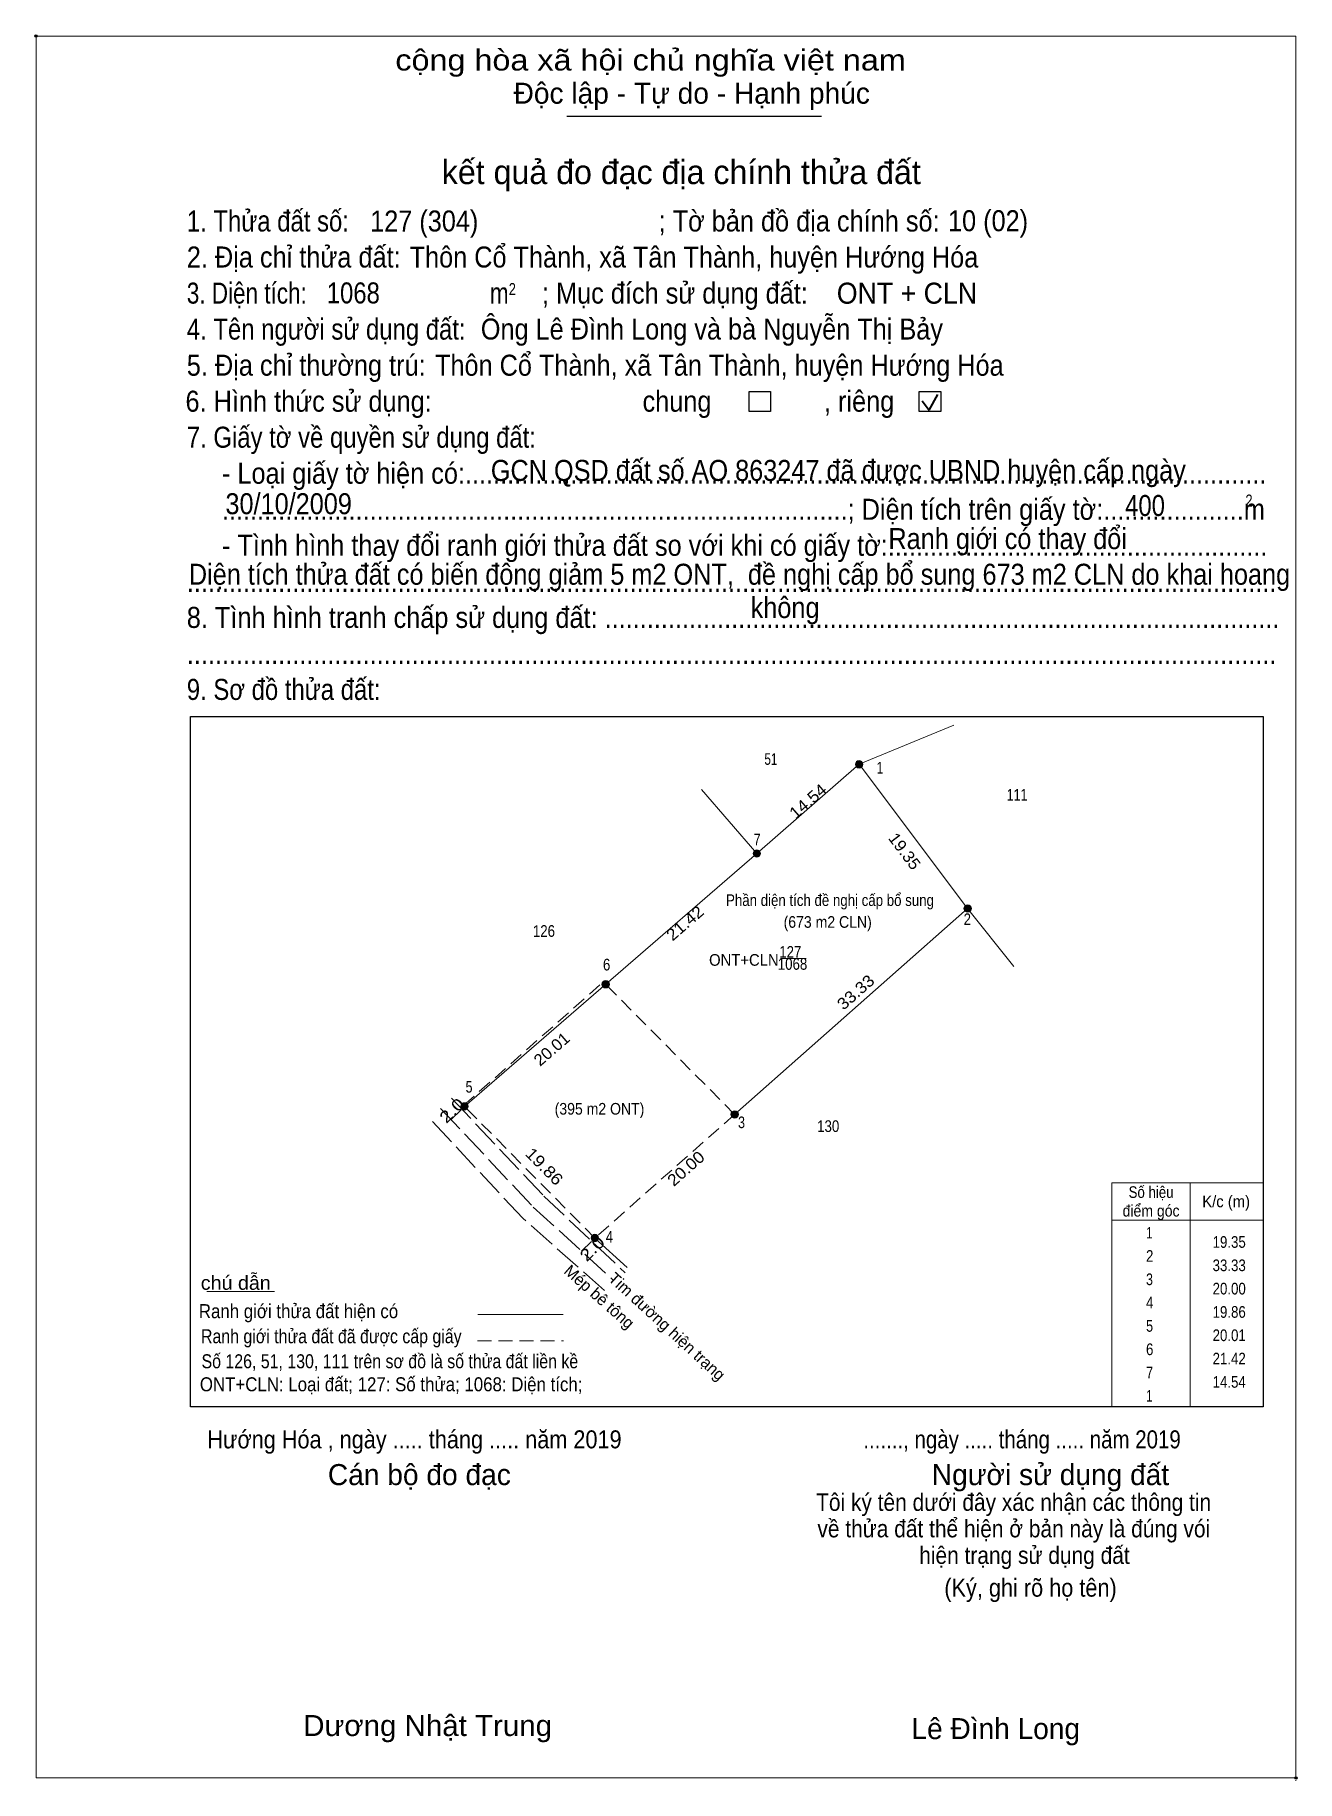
# Model space of a CAD drawing. Header units: metres. Extents: x 539703 to 540963, y 1835765 to 1836285.
# Drawn here: x 539702.8 to 539838, y 1836088.5 to 1836275.7 of the extents above.
import ezdxf
from ezdxf.enums import TextEntityAlignment as Align

# ---------------------------------------------------------------- set-up
doc = ezdxf.new("R2010")
doc.units = ezdxf.units.M
doc.header["$LTSCALE"] = 0.5
doc.header["$PDMODE"] = 32
doc.header["$PDSIZE"] = 0.25
doc.linetypes.add('LONG_DASHED', pattern=[7.5, 6, -1.5])
doc.linetypes.add('MEDIUM_DASHED', pattern=[4.5, 3, -1.5])
for name, color, linetype, lineweight in [('1', 7, 'MEDIUM_DASHED', 13), ('17', 7, 'Continuous', 13), ('2', 7, 'Continuous', 25), ('36', 7, 'Continuous', 13), ('6', 7, 'Continuous', 13), ('63', 7, 'Continuous', 13)]:
    doc.layers.add(name, color=color, linetype=linetype, lineweight=lineweight)
doc.layers.add('46', color=7, linetype='Continuous')

msp = doc.modelspace()

# ---------------------------------------------------------------- hatches: boundary and pattern name
at = {"layer": '63'}
for points in [[(539791.5, 1836197.53, 1), (539790.7, 1836197.53, 1)], [(539780.54, 1836187.97, 1), (539779.74, 1836187.97, 1)], [(539803.13, 1836182.07, 1), (539802.33, 1836182.07, 1)], [(539764.34, 1836173.95, 1), (539763.54, 1836173.95, 1)], [(539749.21, 1836160.85, 1), (539748.41, 1836160.85, 1)], [(539778.16, 1836159.99, 1), (539777.36, 1836159.99, 1)], [(539763.18, 1836146.74, 1), (539762.38, 1836146.74, 1)]]:
    msp.add_hatch(color=256, dxfattribs=at).paths.add_polyline_path(points)

# ---------------------------------------------------------------- linework, layer by layer
at = {"layer": '17'}
msp.add_line((539721.21, 1836140.99), (539728.45, 1836140.99), dxfattribs=at)
at = {"layer": '2'}
for p, q in [((539759.77, 1836267.03), (539787.07, 1836267.03)), ((539719.46, 1836202.64), (539834.39, 1836202.64)), ((539834.39, 1836202.64), (539834.39, 1836128.66))]:
    msp.add_line(p, q, dxfattribs=at)
at = {"layer": '2', "lineweight": 35}
for p, q in [((539797.85, 1836236.51), (539798.61, 1836235.51)), ((539798.61, 1836235.51), (539799.55, 1836237.19))]:
    msp.add_line(p, q, dxfattribs=at)
at = {"layer": '2', "lineweight": 13}
msp.add_lwpolyline([(539702.9, 1836275.6), (539837.91, 1836275.6), (539837.91, 1836088.86), (539702.9, 1836088.86)], close=True, dxfattribs=at)
at = {"layer": '2'}
for points in [[(539779.3, 1836237.51), (539781.62, 1836237.51), (539781.62, 1836235.35), (539779.3, 1836235.35)], [(539797.54, 1836237.51), (539799.86, 1836237.51), (539799.86, 1836235.35), (539797.54, 1836235.35)]]:
    msp.add_lwpolyline(points, close=True, dxfattribs=at)
msp.add_lwpolyline([(539834.39, 1836128.66), (539719.46, 1836128.66), (539719.46, 1836202.64)], dxfattribs=at)
for p in [(539702.9, 1836275.6), (539837.91, 1836088.86)]:
    msp.add_point(p, dxfattribs=at)
at = {"layer": '36'}
for p, q in [((539791.1, 1836197.53), (539801.25, 1836201.71)), ((539780.14, 1836187.97), (539791.1, 1836197.53)), ((539763.94, 1836173.95), (539780.14, 1836187.97)), ((539777.76, 1836159.99), (539802.73, 1836182.07)), ((539748.81, 1836160.85), (539763.94, 1836173.95)), ((539766.24, 1836143.58), (539762.78, 1836146.74))]:
    msp.add_line(p, q, dxfattribs=at)
at = {"layer": '36', "linetype": 'MEDIUM_DASHED'}
for p, q in [((539748.71, 1836160.95), (539763.69, 1836174.2)), ((539777.76, 1836159.99), (539763.69, 1836174.2)), ((539762.78, 1836146.74), (539748.71, 1836160.95)), ((539777.76, 1836159.99), (539762.78, 1836146.74))]:
    msp.add_line(p, q, dxfattribs=at)
at = {"layer": '36'}
msp.add_lwpolyline([(539791.1, 1836197.53), (539802.73, 1836182.07), (539807.68, 1836175.84)], dxfattribs=at)
at = {"layer": '36', "linetype": 'LONG_DASHED'}
for points in [[(539747.42, 1836161.72), (539757.31, 1836151.24), (539766.02, 1836143.02)], [(539763.82, 1836141.13), (539755.09, 1836148.83), (539744.92, 1836159.72)], [(539746.25, 1836160.64), (539756.18, 1836150.06), (539764.83, 1836142.16)]]:
    msp.add_lwpolyline(points, dxfattribs=at)
at = {"layer": '6'}
msp.add_line((539750.23, 1836138.53), (539759.37, 1836138.53), dxfattribs=at)
at = {"layer": '6', "linetype": 'MEDIUM_DASHED'}
msp.add_line((539750.22, 1836135.71), (539759.42, 1836135.71), dxfattribs=at)
at = {"layer": '63'}
for p, q in [((539774.2, 1836194.83), (539780.14, 1836187.97)), ((539782.68, 1836176.7), (539785.44, 1836176.7)), ((539826.59, 1836152.66), (539826.59, 1836128.66)), ((539826.59, 1836152.66), (539826.59, 1836128.66)), ((539818.19, 1836148.66), (539834.39, 1836148.66))]:
    msp.add_line(p, q, dxfattribs=at)
at = {"layer": '63', "linetype": 'MEDIUM_DASHED'}
for p, q in [((539747.38, 1836159.43), (539748.81, 1836160.85)), ((539761.35, 1836145.33), (539762.78, 1836146.74))]:
    msp.add_line(p, q, dxfattribs=at)
at = {"layer": '63'}
msp.add_lwpolyline([(539818.19, 1836152.66), (539834.39, 1836152.66), (539834.39, 1836128.66), (539818.19, 1836128.66)], close=True, dxfattribs=at)
for centre in [(539791.1, 1836197.53), (539780.14, 1836187.97), (539802.73, 1836182.07), (539763.94, 1836173.95), (539748.81, 1836160.85), (539777.76, 1836159.99), (539762.78, 1836146.74)]:
    msp.add_circle(centre, 0.4, dxfattribs=at)

# ---------------------------------------------------------------- texts
at = {"layer": '1'}
for s, width, p in [('127', 0.85, (539783.725, 1836176.79)), ('ONT+CLN', 0.95, (539778.75, 1836175.93)), ('1068', 0.85, (539783.965, 1836175.5)), ('(395 m2 ONT)', 0.9, (539763.28, 1836159.97))]:
    msp.add_text(s, height=1.25, dxfattribs=dict(at, width=width)).set_placement(p, align=Align.CENTER)
at = {"layer": '2'}
for s, height, width, p in [('cộng hòa xã hội chủ nghĩa việt nam', 2.253, 1.15, (539741.4, 1836271.91)), ('1. Thửa đất số:', 2.253, 0.85, (539719.05, 1836254.65)), ('127 (304)', 2.25, 0.9, (539738.7, 1836254.65)), ('; Tờ bản đồ địa chính số:', 2.253, 0.9, (539769.61, 1836254.65)), ('10 (02)', 2.25, 0.9, (539800.63, 1836254.68)), ('2. Địa chỉ thửa đất:', 2.253, 0.9, (539719.05, 1836250.79)), ('Thôn Cổ Thành, xã Tân Thành, huyện Hướng Hóa', 2.25, 0.9, (539742.93, 1836250.79)), ('3. Diện tích:', 2.253, 0.8, (539719.05, 1836246.92)), ('1068', 2.25, 0.85, (539734.05, 1836246.94)), ('2', 1.288, 0.8, (539753.55, 1836247.83)), ('; Mục đích sử dụng đất:', 2.253, 0.9, (539757.11, 1836246.92)), ('ONT + CLN', 2.254, 0.95, (539788.71, 1836246.91)), ('m', 2.253, 0.8, (539751.53, 1836246.92)), ('4. Tên người sử dụng đất:', 2.253, 0.85, (539719.05, 1836243.06)), ('Ông Lê Đình Long và bà Nguyễn Thị Bảy', 2.25, 0.9, (539750.56, 1836243.07)), ('5. Địa chỉ thường trú:', 2.253, 0.9, (539719.05, 1836239.19)), ('Thôn Cổ Thành, xã Tân Thành, huyện Hướng Hóa', 2.25, 0.9, (539745.65, 1836239.19)), ('6. Hình thức sử dụng:', 2.253, 0.9, (539718.91, 1836235.33)), ('chung                , riêng', 2.253, 0.9, (539767.89, 1836235.33)), ('7. Giấy tờ về quyền sử dụng đất:', 2.253, 0.85, (539719.05, 1836231.47)), ('GCN QSD đất số AO 863247 đã được UBND huyện cấp ngày', 2.25, 0.9, (539751.63, 1836227.91)), ('     - Loại giấy tờ hiện có:..................................................................................................................', 2.253, 0.9, (539719.05, 1836227.61)), ('30/10/2009', 2.25, 0.9, (539723.19, 1836224.34)), ('2', 1.288, 0.8, (539832.5, 1836225.16)), ('     .........................................................................................; Diện tích trên giấy tờ:....................m', 2.253, 0.9, (539719.05, 1836223.74)), ('400', 2.25, 0.85, (539819.61, 1836224.15)), ('Ranh giới có thay đổi', 2.25, 0.9, (539794.24, 1836220.6)), ('     - Tình hình thay đổi ranh giới thửa đất so với khi có giấy tờ:......................................................', 2.253, 0.9, (539719.05, 1836219.88)), ('Diện tích thửa đất có biến động giảm 5 m2 ONT,  đề nghị cấp bổ sung 673 m2 CLN do khai hoang', 2.25, 0.9, (539719.27, 1836216.78)), ('...........................................................................................................................................................', 2.253, 0.9, (539719.05, 1836216.01)), ('không', 2.254, 0.9, (539779.47, 1836213.21)), ('8. Tình hình tranh chấp sử dụng đất: ................................................................................................', 2.253, 0.9, (539719.05, 1836212.15)), ('...........................................................................................................................................................', 2.253, 0.9, (539719.05, 1836208.29)), ('9. Sơ đồ thửa đất:', 2.253, 0.85, (539719.05, 1836204.43)), ('Hướng Hóa , ngày ..... tháng ..... năm 2019', 1.93, 0.9, (539721.25, 1836124.19)), ('......., ngày ..... tháng ..... năm 2019', 1.93, 0.85, (539791.55, 1836124.19)), ('(Ký, ghi rõ họ tên)', 1.932, 0.9, (539800.23, 1836108.29)), ('Dương Nhật Trung', 2.25, 1.05, (539731.53, 1836093.35))]:
    msp.add_text(s, height=height, dxfattribs=dict(at, width=width)).set_placement(p)
for s, height, p in [('Độc lập - Tự do - Hạnh phúc', 2.253, (539754.07, 1836268.35)), ('Cán bộ đo đạc', 2.254, (539734.17, 1836120.25)), ('Người sử dụng đất', 2.253, (539798.89, 1836120.25)), ('Lê Đình Long', 2.25, (539796.71, 1836093.02))]:
    msp.add_text(s, height=height, dxfattribs=at).set_placement(p)
for s, height, p in [('kết quả đo đạc địa chính thửa đất', 2.576, (539772.045, 1836259.73)), ('.', 0.644, (539837.8986, 1836088.52))]:
    msp.add_text(s, height=height, dxfattribs=at).set_placement(p, align=Align.CENTER)
at = {"layer": '2', "width": 0.9}
for s, p in [('Tôi ký tên dưới đây xác nhận các thông tin', (539807.66, 1836117.49)), ('về thửa đất thể hiện ở bản này là đúng vói', (539807.68, 1836114.65)), ('hiện trạng sử dụng đất', (539808.82, 1836111.8))]:
    msp.add_text(s, height=1.862, dxfattribs=at).set_placement(p, align=Align.CENTER)
at = {"layer": '46'}
for s, width, p in [('Phần diện tích đề nghị cấp bổ sung', 0.85, (539787.98, 1836182.34)), ('(673 m2 CLN)', 0.9, (539787.735, 1836180))]:
    msp.add_text(s, height=1.25, dxfattribs=dict(at, width=width)).set_placement(p, align=Align.CENTER)
at = {"layer": '6'}
for s, width, p in [('chú dẫn', 1.05, (539720.55, 1836141.19)), ('Ranh giới thửa đất hiện có ', 0.9, (539720.34, 1836138.15)), ('Ranh giới thửa đất đã được cấp giấy', 0.85, (539720.57, 1836135.46)), ('Số 126, 51, 130, 111 trên sơ đồ là số thửa đất liền kề', 0.85, (539720.63, 1836132.78)), ('ONT+CLN: Loại đất; 127: Số thửa; 1068: Diện tích;', 0.9, (539720.45, 1836130.31))]:
    msp.add_text(s, height=1.5, dxfattribs=dict(at, width=width)).set_placement(p)
at = {"layer": '63'}
for s, width, p in [('51', 0.75, (539781.645, 1836197.47)), ('111', 0.8, (539808.03, 1836193.64)), ('126', 0.85, (539757.325, 1836179.03)), ('130', 0.85, (539787.79, 1836158.11)), ('Số hiệu', 0.85, (539822.39, 1836151.04)), ('điểm góc', 0.9, (539822.39, 1836149.04)), ('K/c (m)', 0.95, (539830.435, 1836150.04)), (' 1', 0.75, (539822.04, 1836146.69)), (' 2', 0.85, (539822.045, 1836144.19)), (' 3', 0.8, (539822.035, 1836141.69)), (' 4', 0.85, (539822.04, 1836139.19)), (' 5', 0.8, (539822.045, 1836136.69)), (' 6', 0.85, (539822.045, 1836134.19)), (' 7', 0.8, (539822.045, 1836131.69)), (' 1', 0.75, (539822.04, 1836129.19))]:
    msp.add_text(s, height=1.25, dxfattribs=dict(at, width=width)).set_placement(p, align=Align.CENTER)
for s, width, p in [(' 1', 0.75, (539793.68, 1836196.54)), (' 7', 0.8, (539780.54, 1836188.83)), (' 2', 0.85, (539803.09, 1836180.29)), (' 6', 0.85, (539764.44, 1836175.43)), (' 5', 0.8, (539749.67, 1836162.33)), (' 3', 0.8, (539778.87, 1836158.52)), (' 4', 0.85, (539764.74, 1836146.25)), ('19.35', 0.85, (539832.54, 1836145.69)), ('33.33', 0.85, (539832.54, 1836143.19)), ('20.00', 0.85, (539832.54, 1836140.69)), ('19.86', 0.85, (539832.54, 1836138.19)), ('20.01', 0.85, (539832.54, 1836135.69)), ('21.42', 0.85, (539832.54, 1836133.19)), ('14.54', 0.85, (539832.54, 1836130.69))]:
    msp.add_text(s, height=1.25, dxfattribs=dict(at, width=width)).set_placement(p, align=Align.RIGHT)
for s, rotation, width, p in [('14.54', 41.097, 1.1, (539786.0292, 1836193.1019)), ('19.35', 306.953, 1.05, (539795.4773, 1836187.8357)), ('21.42', 40.874, 1.1, (539772.846, 1836180.027)), ('33.33', 41.485, 1.1, (539791.151, 1836172.6283)), ('20.01', 40.887, 1.05, (539758.5659, 1836166.5243)), ('2.0', 44.799, 1.25, (539747.8996, 1836159.9616)), ('19.86', 314.714, 1.15, (539756.9183, 1836153.9746)), ('20.00', 41.493, 1.1, (539772.956, 1836153.7209)), ('2.0', 44.799, 1.25, (539762.9396, 1836145.1516))]:
    msp.add_text(s, height=1.25, rotation=rotation, dxfattribs=dict(at, width=width)).set_placement(p, align=Align.CENTER)
for s, rotation, p in [('Mép bê tông', 318.587, (539762.8466, 1836139.9748)), ('Tim đường hiện trạng', 317.595, (539770.0885, 1836136.8004))]:
    msp.add_text(s, height=1.25, rotation=rotation, dxfattribs=at).set_placement(p, align=Align.CENTER)

doc.saveas('drawing.dxf')
